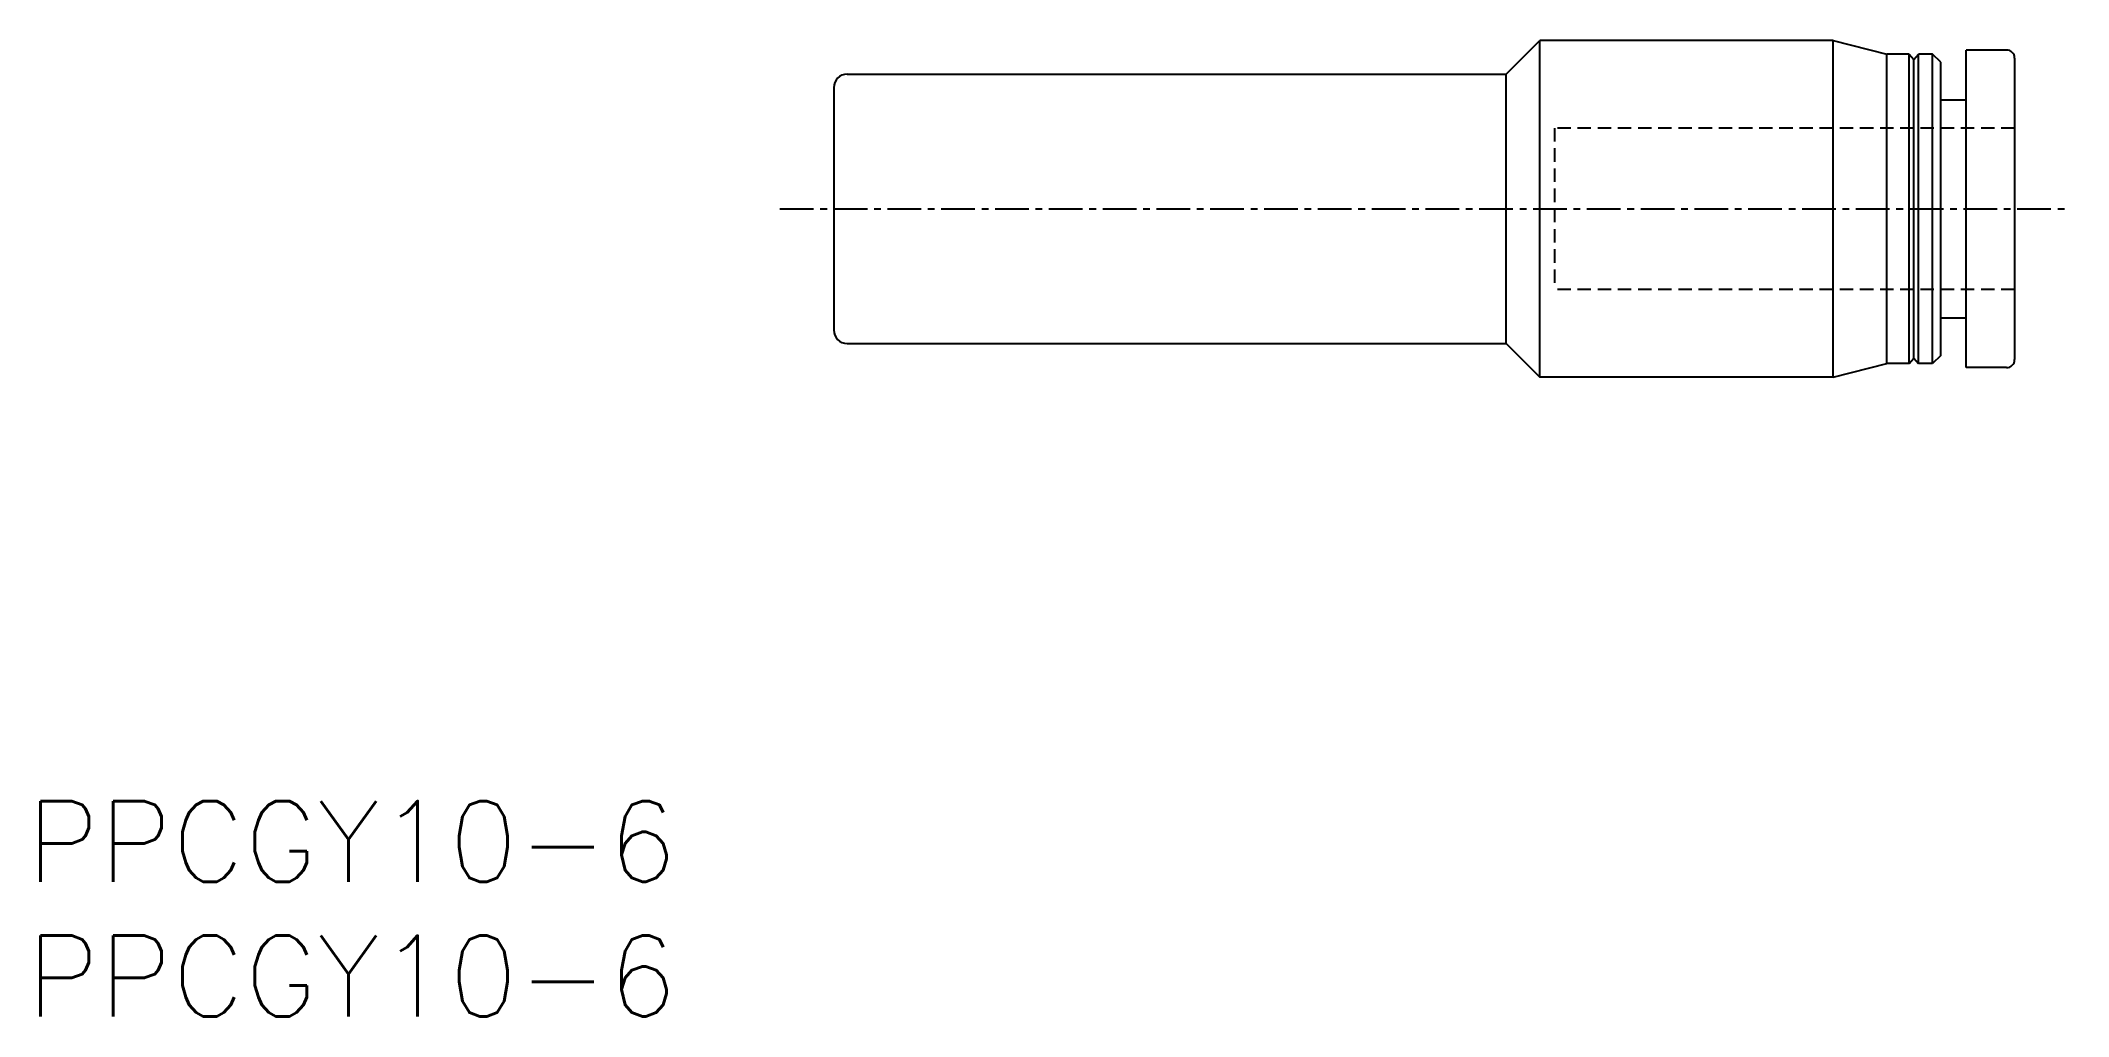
# Model space of a CAD drawing. Extents: x 0.5 to 75.9, y 0 to 36.2.
import ezdxf

# ---------------------------------------------------------------- set-up
doc = ezdxf.new("R2010")
doc.units = 0
doc.linetypes.add('CENTER', pattern=[2, 1.25, -0.25, 0.25, -0.25])
doc.linetypes.add('DASHED', pattern=[0.75, 0.5, -0.25])
doc.layers.get('0').update_dxf_attribs({"linetype": 'CONTINUOUS'})
doc.layers.add('CENTER', color=1, linetype='CENTER')
doc.styles.get("Standard").update_dxf_attribs({"font": 'txt.shx'})

# ---------------------------------------------------------------- blocks, each defined once
blk = doc.blocks.new('*U15')
at = {"color": 7, "linetype": 'CONTINUOUS'}
blk.add_text('PPCGY10-6', height=3, dxfattribs=at).set_placement((0, 0))
blk = doc.blocks.new('*U16')
at = {"color": 7, "linetype": 'CONTINUOUS'}
blk.add_text('PPCGY10-6', height=3, dxfattribs=at).set_placement((0, 5))

msp = doc.modelspace()

# ---------------------------------------------------------------- linework, layer by layer
at = {"color": 7, "linetype": 'CONTINUOUS'}
for p, q in [((55, 35), (56.25, 36.25)), ((67.15, 36.25), (56.25, 36.25)), ((56.25, 23.75), (56.25, 36.25)), ((67.15, 23.75), (67.15, 36.25)), ((67.15, 36.25), (69.15, 35.75)), ((69.15, 24.25), (69.15, 35.75)), ((69.975, 35.75), (69.15, 35.75)), ((69.975, 24.25), (69.975, 35.75)), ((69.975, 35.75), (70.15, 35.55)), ((70.15, 35.55), (70.325, 35.75)), ((70.15, 24.45), (70.15, 35.55)), ((70.325, 24.25), (70.325, 35.75)), ((70.85, 35.75), (70.325, 35.75)), ((70.85, 24.25), (70.85, 35.75)), ((71.15, 35.45), (70.85, 35.75)), ((71.15, 24.55), (71.15, 35.45)), ((72.1, 24.1), (72.1, 35.9)), ((73.6, 35.9), (72.1, 35.9)), ((73.9, 35.6), (73.9, 24.4)), ((30.5, 35), (55, 35)), ((55, 25), (55, 35)), ((30, 34.5), (30, 25.5)), ((71.15, 34.05), (72.1, 34.05)), ((71.15, 25.95), (72.1, 25.95)), ((30.5, 25), (55, 25)), ((55, 25), (56.25, 23.75)), ((67.15, 23.75), (69.15, 24.25)), ((69.975, 24.25), (69.15, 24.25)), ((69.975, 24.25), (70.15, 24.45)), ((70.15, 24.45), (70.325, 24.25)), ((70.85, 24.25), (70.325, 24.25)), ((71.15, 24.55), (70.85, 24.25)), ((67.15, 23.75), (56.25, 23.75)), ((73.6, 24.1), (72.1, 24.1))]:
    msp.add_line(p, q, dxfattribs=at)
at = {"color": 3, "linetype": 'DASHED'}
for p, q in [((56.8, 33), (56.8, 27)), ((73.9, 33), (56.8, 33)), ((73.9, 27), (56.8, 27))]:
    msp.add_line(p, q, dxfattribs=at)
at = {"color": 7, "linetype": 'CONTINUOUS'}
for centre, radius, start, end in [((73.6, 35.6), 0.3, 0, 90), ((30.5, 34.5), 0.5, 90, 180), ((30.5, 25.5), 0.5, 180, 270), ((73.6, 24.4), 0.3, 270, 0)]:
    msp.add_arc(centre, radius, start, end, dxfattribs=at)
at = {"layer": 'CENTER', "color": 1, "linetype": 'CENTER'}
msp.add_line((28, 30), (75.9, 30), dxfattribs=at)

# ---------------------------------------------------------------- block references
at = {"color": 7, "linetype": 'CONTINUOUS'}
for name in ['*U16', '*U15']:
    msp.add_blockref(name, (0, 0), dxfattribs=at)

doc.saveas('drawing.dxf')
